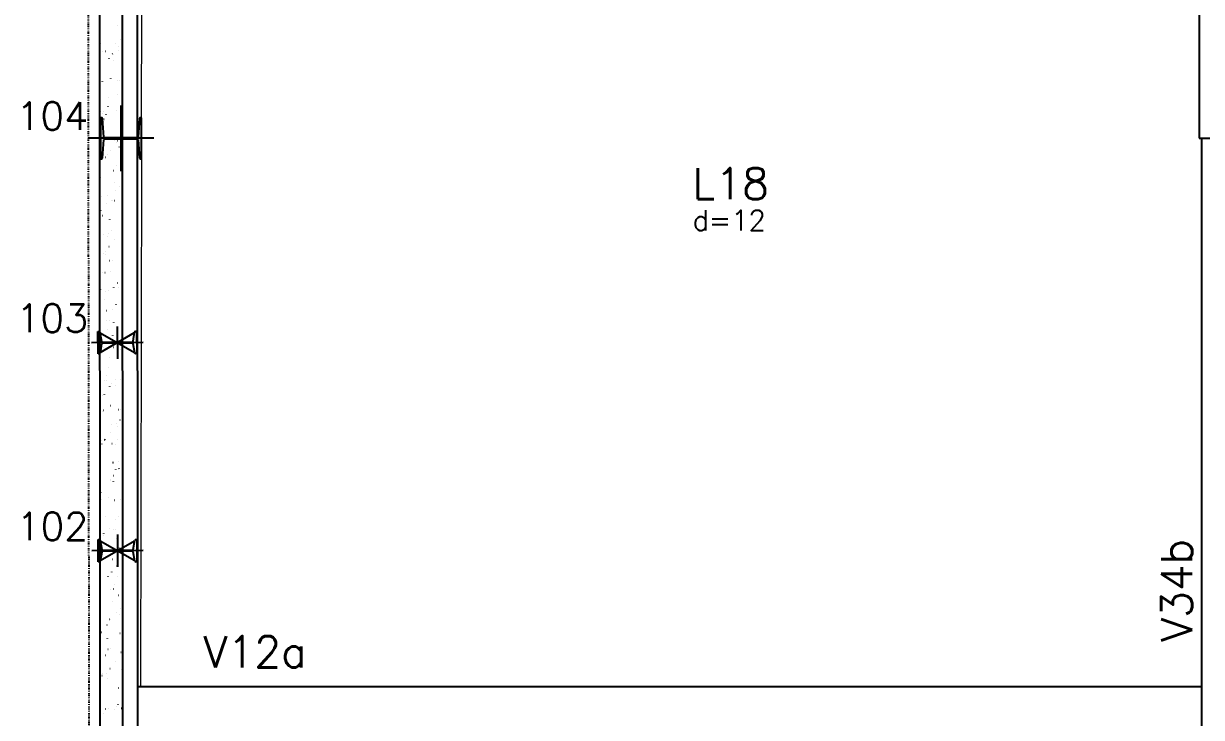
# Model space of a CAD drawing. Extents: x -40810 to 33675, y -2018 to 21213.
# Drawn here: x 19150 to 19942, y 2148 to 2615 of the extents above; entities that cross this region are included whole.
import ezdxf

# ---------------------------------------------------------------- set-up
doc = ezdxf.new("R2010")
doc.units = 0
doc.linetypes.add('ESTILO_TQS_0003', pattern=[1.5, 0.5, -0.4, 0.1, -0.5])
doc.layers.get('0').update_dxf_attribs({"color": 1, "lineweight": 9})
for name, color, linetype in [('1', 5, 'Continuous'), ('10', 7, 'Continuous'), ('13', 7, 'Continuous'), ('19', 5, 'Continuous'), ('24', 5, 'ESTILO_TQS_0003'), ('3', 2, 'Continuous'), ('49', 20, 'Continuous'), ('51', 6, 'Continuous'), ('52', 21, 'Continuous'), ('8', 5, 'Continuous')]:
    doc.layers.add(name, color=color, linetype=linetype)
doc.styles.get("Standard").update_dxf_attribs({"font": 'romans.shx', "width": 0.8})

# ---------------------------------------------------------------- blocks, each defined once
blk = doc.blocks.new('_H9EFD498501-010')
for p, q in [((189.286906, 3156.401925), (189.286906, 3156.401925)), ((189.286906, 3156.401925), (189.286906, 3156.401925)), ((189.286906, 3156.401925), (189.286906, 3156.401925)), ((189.287157, 3156.24727), (189.287157, 3156.24727)), ((189.287157, 3156.24727), (189.287157, 3156.24727)), ((189.914252, 3153.290554), (189.924041, 3153.364912)), ((202.13106, 3156.047022), (202.140849, 3156.121381)), ((189.299536, 3148.621326), (189.299536, 3148.621326)), ((189.307823, 3143.516004), (189.307823, 3143.516004)), ((190.71208, 3143.827321), (190.785302, 3143.843554)), ((200.466851, 3143.4061), (200.47664, 3143.480459)), ((203.892076, 3146.749255), (203.952667, 3146.762688)), ((189.316335, 3138.272483), (189.316335, 3138.272483)), ((189.316335, 3138.272483), (189.316335, 3138.272483)), ((189.316335, 3138.272483), (189.316335, 3138.272483)), ((192.114615, 3138.394658), (192.189543, 3138.39793)), ((193.98783, 3138.476445), (194.062759, 3138.479716)), ((198.692711, 3136.879137), (198.738368, 3136.938638)), ((202.436594, 3141.75826), (202.482251, 3141.817761)), ((202.829407, 3138.862476), (202.904336, 3138.865748)), ((189.32874, 3130.630084), (189.32874, 3130.630084)), ((189.32874, 3130.630084), (189.32874, 3130.630084)), ((189.32874, 3130.630084), (189.32874, 3130.630084)), ((196.295713, 3133.755308), (196.34137, 3133.81481)), ((198.978852, 3132.103629), (198.988641, 3132.177987)), ((189.338385, 3124.688342), (189.338385, 3124.688342)), ((190.040689, 3125.603602), (190.086346, 3125.663104)), ((197.388064, 3120.020395), (197.397853, 3120.094753)), ((189.348966, 3118.169773), (189.348966, 3118.169773)), ((189.348966, 3118.169773), (189.348966, 3118.169773)), ((189.349657, 3117.744163), (189.349657, 3117.744163)), ((191.541591, 3118.265505), (191.616519, 3118.268776)), ((191.789964, 3118.285166), (191.863187, 3118.301399)), ((201.656954, 3118.707151), (201.731883, 3118.710423)), ((203.530169, 3118.788938), (203.605098, 3118.792209)), ((189.370574, 3104.858243), (189.370574, 3104.858243)), ((189.370574, 3104.858243), (189.370574, 3104.858243)), ((189.370574, 3104.858243), (189.370574, 3104.858243)), ((195.723855, 3107.379473), (195.733645, 3107.453831)), ((201.876744, 3109.40296), (201.922401, 3109.462462)), ((189.381598, 3098.067063), (189.381598, 3098.067063)), ((189.381598, 3098.067063), (189.381598, 3098.067063)), ((189.381598, 3098.067063), (189.381598, 3098.067063)), ((190.369138, 3098.11018), (190.444066, 3098.113451)), ((191.877838, 3096.372131), (191.923495, 3096.431633)), ((192.242353, 3098.191966), (192.317282, 3098.195238)), ((194.235856, 3096.077001), (194.245646, 3096.15136)), ((195.621721, 3101.251255), (195.667378, 3101.310756)), ((201.08393, 3098.577998), (201.158859, 3098.581269)), ((189.389613, 3093.129413), (189.389613, 3093.129413)), ((189.389613, 3093.129413), (189.389613, 3093.129413)), ((189.391491, 3091.972322), (189.391491, 3091.972322)), ((189.48084, 3093.248303), (189.526497, 3093.307804)), ((192.867848, 3092.743012), (192.941071, 3092.759245)), ((192.645068, 3083.993767), (192.654858, 3084.068125)), ((189.412408, 3079.086402), (189.412408, 3079.086402)), ((189.412408, 3079.086402), (189.412408, 3079.086402)), ((189.414229, 3077.964353), (189.414229, 3077.964353)), ((189.414229, 3077.964353), (189.414229, 3077.964353)), ((189.562625, 3079.119704), (189.635847, 3079.135937)), ((189.796114, 3077.981026), (189.871042, 3077.984298)), ((197.458869, 3072.019784), (197.504526, 3072.079285)), ((199.911477, 3078.422673), (199.986406, 3078.425944)), ((201.202752, 3076.898907), (201.248409, 3076.958408)), ((201.784692, 3078.504459), (201.859621, 3078.507731)), ((203.197667, 3074.109314), (203.207457, 3074.183672)), ((189.433324, 3066.200481), (189.433324, 3066.200481)), ((189.433324, 3066.200481), (189.433324, 3066.200481)), ((189.433324, 3066.200481), (189.433324, 3066.200481)), ((190.284623, 3066.389209), (190.357845, 3066.405442)), ((190.98086, 3071.352845), (190.990649, 3071.427203)), ((193.945733, 3067.200858), (194.018955, 3067.217091)), ((195.061871, 3068.895955), (195.107528, 3068.955456)), ((189.44084, 3061.570485), (189.44084, 3061.570485)), ((189.44084, 3061.570485), (189.44084, 3061.570485)), ((189.443911, 3059.678562), (189.443911, 3059.678562)), ((189.443911, 3059.678562), (189.443911, 3059.678562)), ((189.443911, 3059.678562), (189.443911, 3059.678562)), ((189.44686, 3057.861643), (189.44686, 3057.861643)), ((189.492861, 3060.050374), (189.50265, 3060.124732)), ((190.496876, 3057.907488), (190.571805, 3057.910759)), ((199.338453, 3058.293519), (199.413382, 3058.296791)), ((201.533458, 3061.468392), (201.543248, 3061.54275)), ((189.454241, 3053.314561), (189.454241, 3053.314561)), ((189.454241, 3053.314561), (189.454241, 3053.314561)), ((190.640509, 3053.57755), (190.713731, 3053.593783)), ((200.04546, 3050.16592), (200.055249, 3050.240279)), ((189.475158, 3040.42864), (189.475158, 3040.42864)), ((189.475158, 3040.42864), (189.475158, 3040.42864)), ((189.475158, 3040.42864), (189.475158, 3040.42864)), ((191.362507, 3040.847055), (191.435729, 3040.863288)), ((195.023617, 3041.658704), (195.096839, 3041.674937)), ((200.642902, 3044.543607), (200.688559, 3044.603108)), ((203.0399, 3047.667436), (203.085558, 3047.726937)), ((189.479492, 3037.758933), (189.479492, 3037.758933)), ((189.479492, 3037.758933), (189.479492, 3037.758933)), ((189.479492, 3037.758933), (189.479492, 3037.758933)), ((194.387879, 3036.391901), (194.433536, 3036.451403)), ((198.166, 3038.138194), (198.240929, 3038.141466)), ((198.454672, 3038.082686), (198.464461, 3038.157044)), ((200.039215, 3038.219981), (200.114144, 3038.223252)), ((189.492068, 3030.011556), (189.492068, 3030.011556)), ((189.492068, 3030.011556), (189.492068, 3030.011556)), ((189.492068, 3030.011556), (189.492068, 3030.011556)), ((189.496075, 3027.54272), (189.496075, 3027.54272)), ((189.496075, 3027.54272), (189.496075, 3027.54272)), ((190.643996, 3031.512778), (190.689653, 3031.57228)), ((191.718393, 3028.035396), (191.791616, 3028.051629)), ((196.790463, 3025.441764), (196.800252, 3025.516122)), ((189.512123, 3017.656223), (189.512123, 3017.656223)), ((189.512123, 3017.656223), (189.512123, 3017.656223)), ((197.592976, 3018.009041), (197.667904, 3018.012312)), ((189.516992, 3014.656799), (189.516992, 3014.656799)), ((189.516992, 3014.656799), (189.516992, 3014.656799)), ((189.516992, 3014.656799), (189.516992, 3014.656799)), ((192.440391, 3015.304901), (192.513613, 3015.321134)), ((195.302464, 3014.139292), (195.312254, 3014.213651)), ((196.101501, 3016.116549), (196.174723, 3016.132782)), ((199.96891, 3012.039553), (200.014567, 3012.099055)), ((189.537909, 3001.770878), (189.537909, 3001.770878)), ((189.537909, 3001.770878), (189.537909, 3001.770878)), ((192.796277, 3002.493241), (192.8695, 3002.509474)), ((193.711676, 3002.056058), (193.721466, 3002.130417)), ((193.828029, 3004.036601), (193.873686, 3004.096103)), ((196.225027, 3007.16043), (196.270684, 3007.219932)), ((189.543295, 2998.452627), (189.543295, 2998.452627)), ((189.543295, 2998.452627), (189.543295, 2998.452627)), ((189.544755, 2997.553513), (189.544755, 2997.553513)), ((189.544755, 2997.553513), (189.544755, 2997.553513)), ((189.544755, 2997.553513), (189.544755, 2997.553513)), ((196.420523, 2997.853716), (196.495452, 2997.856987)), ((198.293738, 2997.935502), (198.368667, 2997.938773)), ((189.558826, 2988.884958), (189.558826, 2988.884958)), ((189.558826, 2988.884958), (189.558826, 2988.884958)), ((189.558826, 2988.884958), (189.558826, 2988.884958)), ((192.047467, 2989.415136), (192.057257, 2989.489495)), ((193.518275, 2989.762747), (193.591497, 2989.77898)), ((197.179385, 2990.574395), (197.252607, 2990.590628)), ((189.577386, 2977.450803), (189.577386, 2977.450803)), ((189.577386, 2977.450803), (189.577386, 2977.450803)), ((190.559469, 2978.112665), (190.569258, 2978.187023)), ((193.874162, 2976.951087), (193.947384, 2976.96732)), ((195.847499, 2977.724562), (195.922427, 2977.727834)), ((199.40906, 2979.684253), (199.454717, 2979.743755)), ((201.806058, 2982.808082), (201.851716, 2982.867584)), ((202.600066, 2979.530683), (202.609856, 2979.605041)), ((189.579742, 2975.999037), (189.579742, 2975.999037)), ((189.579742, 2975.999037), (189.579742, 2975.999037)), ((189.588286, 2970.735799), (189.588286, 2970.735799)), ((189.588286, 2970.735799), (189.588286, 2970.735799)), ((189.588286, 2970.735799), (189.588286, 2970.735799)), ((193.154037, 2971.532548), (193.199694, 2971.592049)), ((189.594523, 2966.893699), (189.594523, 2966.893699)), ((189.600659, 2963.113117), (189.600659, 2963.113117)), ((189.600659, 2963.113117), (189.600659, 2963.113117)), ((189.600659, 2963.113117), (189.600659, 2963.113117)), ((194.596159, 2964.220593), (194.669381, 2964.236825)), ((198.257269, 2965.032241), (198.330491, 2965.048474)), ((201.112068, 2968.228211), (201.121857, 2968.30257)), ((189.610017, 2957.348093), (189.610017, 2957.348093)), ((189.610017, 2957.348093), (189.610017, 2957.348093)), ((189.610017, 2957.348093), (189.610017, 2957.348093)), ((194.675046, 2957.569237), (194.749974, 2957.572509)), ((196.548261, 2957.651023), (196.62319, 2957.654295)), ((199.52128, 2956.144977), (199.531069, 2956.219336)), ((189.621576, 2950.227196), (189.621576, 2950.227196)), ((189.621576, 2950.227196), (189.621576, 2950.227196)), ((194.952046, 2951.408933), (195.025268, 2951.425166)), ((198.735068, 2947.1802), (198.780725, 2947.239701)), ((189.642493, 2937.341276), (189.642493, 2937.341276)), ((189.642493, 2937.341276), (189.642493, 2937.341276)), ((189.642493, 2937.341276), (189.642493, 2937.341276)), ((189.642649, 2937.245383), (189.642649, 2937.245383)), ((189.642649, 2937.245383), (189.642649, 2937.245383)), ((192.594187, 2939.177248), (192.639844, 2939.23675)), ((194.102022, 2937.440084), (194.17695, 2937.443355)), ((194.991185, 2942.301077), (195.036842, 2942.360578)), ((195.674043, 2938.678438), (195.747266, 2938.694671)), ((197.857071, 2943.504055), (197.86686, 2943.578414)), ((199.335153, 2939.490087), (199.408376, 2939.50632)), ((204.217385, 2937.88173), (204.236198, 2937.882551)), ((189.64575, 2935.33477), (189.64575, 2935.33477)), ((189.64575, 2935.33477), (189.64575, 2935.33477)), ((196.369072, 2932.201584), (196.378862, 2932.275942)), ((189.66341, 2924.455355), (189.66341, 2924.455355)), ((189.66341, 2924.455355), (189.66341, 2924.455355)), ((196.02993, 2925.866779), (196.103152, 2925.883012)), ((189.67528, 2917.142673), (189.67528, 2917.142673)), ((189.67528, 2917.142673), (189.67528, 2917.142673)), ((189.67528, 2917.142673), (189.67528, 2917.142673)), ((192.929569, 2917.284759), (193.004497, 2917.28803)), ((194.778284, 2920.11835), (194.788074, 2920.192708)), ((194.802784, 2917.366545), (194.877713, 2917.369816)), ((198.175218, 2914.8249), (198.220876, 2914.884402)), ((200.413038, 2913.947933), (200.48626, 2913.964166)), ((200.572217, 2917.948729), (200.617874, 2918.00823)), ((203.644361, 2917.752577), (203.71929, 2917.755848)), ((189.684327, 2911.569435), (189.684327, 2911.569435)), ((189.684327, 2911.569435), (189.684327, 2911.569435)), ((189.684327, 2911.569435), (189.684327, 2911.569435)), ((191.920195, 2906.673195), (191.965852, 2906.732696)), ((193.114075, 2907.477428), (193.123865, 2907.551786)), ((196.751928, 2913.136284), (196.82515, 2913.152517)), ((189.696978, 2903.775842), (189.696978, 2903.775842)), ((189.705244, 2898.683514), (189.705244, 2898.683514)), ((189.705244, 2898.683514), (189.705244, 2898.683514)), ((197.107814, 2900.324625), (197.181036, 2900.340858)), ((203.666674, 2897.592974), (203.676464, 2897.667332)), ((189.707912, 2897.039963), (189.707912, 2897.039963)), ((189.707912, 2897.039963), (189.707912, 2897.039963)), ((191.626077, 2896.174956), (191.635866, 2896.249314)), ((192.356545, 2897.155605), (192.431473, 2897.158877)), ((202.471908, 2897.597251), (202.546837, 2897.600523)), ((203.75625, 2890.472552), (203.801907, 2890.532054)), ((189.726161, 2885.797594), (189.726161, 2885.797594)), ((189.726161, 2885.797594), (189.726161, 2885.797594)), ((189.726161, 2885.797594), (189.726161, 2885.797594)), ((189.732661, 2881.793035), (189.732661, 2881.793035)), ((189.732661, 2881.793035), (189.732661, 2881.793035)), ((190.035289, 2884.091722), (190.045078, 2884.16608)), ((197.501226, 2882.320847), (197.546883, 2882.380348)), ((197.829812, 2887.59413), (197.903034, 2887.610363)), ((201.490922, 2888.405778), (201.564144, 2888.422011)), ((202.178676, 2886.290503), (202.188465, 2886.364861)), ((189.740543, 2876.937253), (189.740543, 2876.937253)), ((189.740543, 2876.937253), (189.740543, 2876.937253)), ((189.740543, 2876.937253), (189.740543, 2876.937253)), ((191.184092, 2877.00028), (191.25902, 2877.003552)), ((191.360345, 2874.317895), (191.406002, 2874.377396)), ((193.057307, 2877.082066), (193.132236, 2877.085338)), ((193.757343, 2877.441723), (193.803, 2877.501225)), ((198.185698, 2874.78247), (198.25892, 2874.798703)), ((200.587888, 2874.207268), (200.597677, 2874.281627)), ((201.898884, 2877.468098), (201.973813, 2877.471369)), ((189.747077, 2872.911673), (189.747077, 2872.911673)), ((189.747077, 2872.911673), (189.747077, 2872.911673)), ((189.748205, 2872.216913), (189.748205, 2872.216913)), ((189.748205, 2872.216913), (189.748205, 2872.216913)), ((189.767994, 2860.025753), (189.767994, 2860.025753)), ((189.767994, 2860.025753), (189.767994, 2860.025753)), ((189.767994, 2860.025753), (189.767994, 2860.025753)), ((198.907696, 2862.051976), (198.980918, 2862.068209)), ((198.923679, 2861.566346), (198.933468, 2861.640705)), ((202.568806, 2862.863624), (202.642028, 2862.879857)), ((203.082257, 2857.968499), (203.127914, 2858.028)), ((189.773174, 2856.834543), (189.773174, 2856.834543)), ((189.773174, 2856.834543), (189.773174, 2856.834543)), ((190.611068, 2856.871127), (190.685996, 2856.874398)), ((197.43568, 2850.263875), (197.44547, 2850.338233)), ((199.338375, 2853.089376), (199.384032, 2853.148877)), ((200.726431, 2857.312773), (200.80136, 2857.316044)), ((202.599646, 2857.394559), (202.674575, 2857.397831)), ((189.788911, 2847.139832), (189.788911, 2847.139832)), ((189.788911, 2847.139832), (189.788911, 2847.139832)), ((196.941376, 2849.965547), (196.987034, 2850.025048)), ((199.263582, 2849.240316), (199.336805, 2849.256549)), ((189.799433, 2840.657984), (189.799433, 2840.657984)), ((189.805806, 2836.731833), (189.805806, 2836.731833)), ((190.686353, 2841.813841), (190.73201, 2841.873343)), ((191.31183, 2836.797588), (191.386759, 2836.800859)), ((195.844892, 2838.180641), (195.854682, 2838.254999)), ((199.98558, 2836.509821), (200.058802, 2836.526054)), ((200.153407, 2837.183619), (200.228336, 2837.186891)), ((203.64669, 2837.32147), (203.719912, 2837.337703)), ((189.809828, 2834.253912), (189.809828, 2834.253912)), ((189.809828, 2834.253912), (189.809828, 2834.253912)), ((189.809828, 2834.253912), (189.809828, 2834.253912)), ((189.830745, 2821.367991), (189.830745, 2821.367991)), ((189.830745, 2821.367991), (189.830745, 2821.367991)), ((194.180683, 2825.539719), (194.190473, 2825.614077)), ((200.341467, 2823.698162), (200.414689, 2823.714395)), ((202.522408, 2825.613199), (202.568065, 2825.6727)), ((189.838437, 2816.629123), (189.838437, 2816.629123)), ((189.838437, 2816.629123), (189.838437, 2816.629123)), ((189.838437, 2816.629123), (189.838437, 2816.629123)), ((192.523501, 2812.58237), (192.569158, 2812.641872)), ((192.692685, 2814.237247), (192.702474, 2814.311606)), ((196.267384, 2817.461493), (196.313041, 2817.520995)), ((198.980954, 2817.028294), (199.055883, 2817.031566)), ((200.854169, 2817.110081), (200.929098, 2817.113352)), ((201.063464, 2810.967667), (201.136686, 2810.9839)), ((189.85066, 2809.099056), (189.85066, 2809.099056)), ((189.85066, 2809.099056), (189.85066, 2809.099056)), ((189.851662, 2808.48207), (189.851662, 2808.48207)), ((189.851662, 2808.48207), (189.851662, 2808.48207)), ((189.851662, 2808.48207), (189.851662, 2808.48207)), ((190.126503, 2809.458541), (190.17216, 2809.518043)), ((203.245283, 2804.352794), (203.255073, 2804.427152)), ((189.871068, 2796.526414), (189.871068, 2796.526414)), ((189.871068, 2796.526414), (189.871068, 2796.526414)), ((189.872579, 2795.59615), (189.872579, 2795.59615)), ((189.872579, 2795.59615), (189.872579, 2795.59615)), ((191.101897, 2802.154013), (191.111686, 2802.228372)), ((198.40793, 2796.899141), (198.482859, 2796.902412)), ((201.419351, 2798.156008), (201.492573, 2798.172241)), ((189.877036, 2792.850271), (189.877036, 2792.850271)), ((189.877036, 2792.850271), (189.877036, 2792.850271)), ((198.104533, 2788.230022), (198.15019, 2788.289524)), ((201.654495, 2792.26956), (201.664285, 2792.343918)), ((201.848415, 2793.109145), (201.894073, 2793.168647)), ((189.893495, 2782.710229), (189.893495, 2782.710229)), ((189.893495, 2782.710229), (189.893495, 2782.710229)), ((189.893495, 2782.710229), (189.893495, 2782.710229)), ((195.707535, 2785.106193), (195.753192, 2785.165695)), ((199.990286, 2779.628638), (200.000076, 2779.702996)), ((202.141348, 2785.425513), (202.214571, 2785.441746)), ((189.901888, 2777.540127), (189.901888, 2777.540127)), ((189.901888, 2777.540127), (189.901888, 2777.540127)), ((189.9037, 2776.423704), (189.9037, 2776.423704)), ((189.9037, 2776.423704), (189.9037, 2776.423704)), ((189.9037, 2776.423704), (189.9037, 2776.423704)), ((197.235477, 2776.743816), (197.310406, 2776.747087)), ((199.108692, 2776.825602), (199.183621, 2776.828874)), ((202.497235, 2772.613853), (202.570457, 2772.630086)), ((189.914412, 2769.824309), (189.914412, 2769.824309)), ((189.914412, 2769.824309), (189.914412, 2769.824309)), ((198.502288, 2768.326166), (198.512077, 2768.400525)), ((203.685564, 2763.877674), (203.731221, 2763.937176)), ((189.935329, 2756.938388), (189.935329, 2756.938388)), ((189.935329, 2756.938388), (189.935329, 2756.938388)), ((189.935329, 2756.938388), (189.935329, 2756.938388)), ((189.936331, 2756.320994), (189.936331, 2756.320994)), ((189.936331, 2756.320994), (189.936331, 2756.320994)), ((196.662453, 2756.614662), (196.737381, 2756.617934)), ((196.9115, 2756.242932), (196.921289, 2756.31729)), ((201.288566, 2760.753845), (201.334223, 2760.813347)), ((203.219232, 2759.883359), (203.292455, 2759.899592)), ((191.289659, 2747.723017), (191.335317, 2747.782518)), ((195.033542, 2752.60214), (195.079199, 2752.661641)), ((189.953115, 2745.981198), (189.953115, 2745.981198)), ((189.953115, 2745.981198), (189.953115, 2745.981198)), ((189.953115, 2745.981198), (189.953115, 2745.981198)), ((189.956246, 2744.052468), (189.956246, 2744.052468)), ((190.395123, 2744.149764), (190.468345, 2744.165997)), ((195.247291, 2743.60201), (195.25708, 2743.676368)), ((203.575119, 2747.071699), (203.648341, 2747.087932)), ((189.968963, 2736.218284), (189.968963, 2736.218284)), ((189.968963, 2736.218284), (189.968963, 2736.218284)), ((189.968963, 2736.218284), (189.968963, 2736.218284)), ((193.759292, 2732.299539), (193.769082, 2732.373897)), ((195.49, 2736.459337), (195.564929, 2736.462609)), ((197.363215, 2736.541124), (197.438144, 2736.544395)), ((204.297117, 2734.341205), (204.370339, 2734.357438)), ((189.977163, 2731.166547), (189.977163, 2731.166547)), ((189.977163, 2731.166547), (189.977163, 2731.166547)), ((189.977163, 2731.166547), (189.977163, 2731.166547)), ((200.614574, 2728.249792), (200.660231, 2728.309293)), ((189.99808, 2718.280627), (189.99808, 2718.280627)), ((190.001594, 2716.115574), (190.001594, 2716.115574)), ((190.001594, 2716.115574), (190.001594, 2716.115574)), ((191.473007, 2718.60761), (191.546229, 2718.623843)), ((192.168504, 2720.216304), (192.178294, 2720.290663)), ((194.473693, 2720.24684), (194.51935, 2720.306342)), ((194.916976, 2716.330184), (194.991904, 2716.333455)), ((196.870691, 2723.370669), (196.916348, 2723.43017)), ((204.311891, 2722.415085), (204.321681, 2722.489444)), ((190.004343, 2714.42227), (190.004343, 2714.42227)), ((190.004343, 2714.42227), (190.004343, 2714.42227)), ((190.504295, 2707.575382), (190.514085, 2707.649741)), ((202.721103, 2710.331851), (202.730893, 2710.406209)), ((190.018997, 2705.394706), (190.018997, 2705.394706)), ((190.018997, 2705.394706), (190.018997, 2705.394706)), ((190.018997, 2705.394706), (190.018997, 2705.394706)), ((190.021411, 2703.907508), (190.021411, 2703.907508)), ((190.034225, 2696.012864), (190.034225, 2696.012864)), ((190.034225, 2696.012864), (190.034225, 2696.012864)), ((190.034225, 2696.012864), (190.034225, 2696.012864)), ((190.039913, 2692.508786), (190.039913, 2692.508786)), ((192.550891, 2693.065456), (192.624113, 2693.081689)), ((193.744523, 2696.174859), (193.819451, 2696.17813)), ((195.617738, 2696.256645), (195.692667, 2696.259917)), ((200.054724, 2695.894492), (200.100381, 2695.953994)), ((201.056894, 2697.690929), (201.066684, 2697.765287)), ((202.451722, 2699.018321), (202.497379, 2699.077822)), ((204.459315, 2696.642677), (204.534244, 2696.645948))]:
    blk.add_line(p, q)

msp = doc.modelspace()

# ---------------------------------------------------------------- linework, layer by layer
at = {"linetype": 'Continuous', "ltscale": 30}
for points in [[(19941.82, 2537.912), (19940.32, 2537.912), (19940.32, 2718.912), (19416.82, 2718.912), (19226.357, 2718.912), (19228.1, 2651.112, -0.414358), (19228.673, 2651.685), (19229.365, 2651.685), (19229.365, 2624.139), (19229.239, 2551.685), (19229.365, 2551.685), (19229.365, 2524.139), (19228.698, 2168.912), (19326.82, 2168.912), (19941.82, 2168.912)], [(19941.82, 2537.912), (19940.32, 2537.912), (19940.32, 2718.912), (19416.82, 2718.912), (19226.357, 2718.912), (19228.101, 2651.083, -0.4292045), (19228.673, 2651.685), (19229.365, 2651.685), (19229.365, 2624.139), (19229.239, 2551.685), (19229.365, 2551.685), (19229.365, 2524.139), (19228.698, 2168.912), (19326.82, 2168.912), (19941.82, 2168.912)]]:
    msp.add_lwpolyline(points, format="xyb", close=True, dxfattribs=at)
at = {"layer": '1'}
for points in [[(19941.82, 2537.912), (19941.82, 2168.912)], [(19326.82, 2168.912), (19226.629, 2168.912)], [(19941.82, 2168.912), (19326.82, 2168.912)], [(19941.82, 2168.912), (19941.82, 2138.912)]]:
    msp.add_lwpolyline(points, dxfattribs=at)
at = {"layer": '24'}
msp.add_line((19196.762, -121.768), (19192.68, 3538.914), dxfattribs=at)
at = {"layer": '3'}
msp.add_lwpolyline([(19940.32, 2537.912), (19962.32, 2537.912), (19962.32, 2737.912), (19940.32, 2737.912), (19940.32, 2537.912)], dxfattribs=at)
at = {"layer": '49'}
for p, q in [((19202.757, -119.693), (19201.237, 2962.833)), ((19216.237, 2962.84), (19217.059, 1295.932)), ((19226.237, 2962.845), (19227.059, 1295.932))]:
    msp.add_line(p, q, dxfattribs=at)
at = {"layer": '51'}
for p, q in [((19215.61, 2559.987), (19215.61, 2515.837)), ((19202.546, 2551.685), (19201.855, 2551.685)), ((19201.855, 2551.685), (19201.855, 2524.139)), ((19204.081, 2538.697), (19203.105, 2551.242)), ((19228.115, 2551.242), (19227.139, 2538.697)), ((19229.365, 2551.685), (19228.673, 2551.685)), ((19229.365, 2524.139), (19229.365, 2551.685)), ((19237.685, 2537.912), (19193.535, 2537.912)), ((19237.685, 2537.912), (19193.535, 2537.912)), ((19203.105, 2524.581), (19204.081, 2537.09)), ((19204.638, 2537.533), (19226.581, 2537.533)), ((19226.581, 2538.254), (19204.639, 2538.254)), ((19227.139, 2537.09), (19228.115, 2524.581)), ((19201.855, 2524.139), (19202.546, 2524.139)), ((19228.673, 2524.139), (19229.365, 2524.139)), ((19200.137, 2407.932), (19200.891, 2407.936)), ((19200.205, 2392.933), (19200.137, 2407.932)), ((19201.502, 2407.456), (19202.594, 2401.32)), ((19201.568, 2407.082), (19224.773, 2393.9)), ((19201.628, 2393.795), (19224.713, 2407.186)), ((19213.122, 2411.4), (19213.22, 2389.582)), ((19223.739, 2401.415), (19224.776, 2407.56)), ((19225.383, 2408.046), (19226.137, 2408.049)), ((19226.137, 2408.049), (19226.204, 2393.049)), ((19230.519, 2400.569), (19195.822, 2400.413)), ((19202.602, 2399.567), (19201.565, 2393.422)), ((19203.204, 2400.84), (19223.133, 2400.929)), ((19223.136, 2400.142), (19203.208, 2400.053)), ((19224.839, 2393.526), (19223.747, 2399.662)), ((19200.959, 2392.936), (19200.205, 2392.933)), ((19226.204, 2393.049), (19225.45, 2393.046)), ((19200.225, 2267.932), (19200.979, 2267.936)), ((19200.293, 2252.933), (19200.225, 2267.932)), ((19201.59, 2267.456), (19202.682, 2261.32)), ((19201.657, 2267.082), (19224.861, 2253.9)), ((19201.716, 2253.795), (19224.802, 2267.186)), ((19213.21, 2271.4), (19213.308, 2249.582)), ((19223.828, 2261.415), (19224.865, 2267.56)), ((19225.471, 2268.046), (19226.225, 2268.049)), ((19226.225, 2268.049), (19226.293, 2253.05)), ((19230.608, 2260.569), (19195.91, 2260.413)), ((19202.69, 2259.567), (19201.653, 2253.422)), ((19203.292, 2260.84), (19223.221, 2260.929)), ((19223.225, 2260.142), (19203.297, 2260.053)), ((19224.928, 2253.526), (19223.836, 2259.662)), ((19201.047, 2252.936), (19200.293, 2252.933)), ((19226.293, 2253.05), (19225.539, 2253.046))]:
    msp.add_line(p, q, dxfattribs=at)
for centre, radius, start, end in [((19202.546, 2551.112), 0.573, 13.138774, 90), ((19228.673, 2551.112), 0.573, 90, 166.861226), ((19204.639, 2538.827), 0.573, 193.138774, 270), ((19204.639, 2536.96), 0.573, 89.895004, 166.861148), ((19226.581, 2538.827), 0.573, 270, 346.861226), ((19226.581, 2536.96), 0.573, 13.138774, 90), ((19202.546, 2524.712), 0.573, 270, 346.861226), ((19228.673, 2524.712), 0.573, 193.138774, 270), ((19200.894, 2407.311), 0.625, 13.396504, 90.257729), ((19225.386, 2407.421), 0.625, 90.257729, 167.118955), ((19203.202, 2401.465), 0.625, 193.396581, 270.362725), ((19203.211, 2399.428), 0.625, 90.257729, 167.118955), ((19223.13, 2401.554), 0.625, 270.257729, 347.118955), ((19223.139, 2399.517), 0.625, 13.396504, 90.257729), ((19200.956, 2393.561), 0.625, 270.257729, 347.118955), ((19225.447, 2393.671), 0.625, 193.396504, 270.257729), ((19200.982, 2267.311), 0.625, 13.396504, 90.257729), ((19225.474, 2267.421), 0.625, 90.257729, 167.118955), ((19203.29, 2261.465), 0.625, 193.396581, 270.362725), ((19203.3, 2259.428), 0.625, 90.257729, 167.118955), ((19223.218, 2261.554), 0.625, 270.257729, 347.118955), ((19223.228, 2259.517), 0.625, 13.396504, 90.257729), ((19201.044, 2253.561), 0.625, 270.257729, 347.118955), ((19225.536, 2253.671), 0.625, 193.396504, 270.257729)]:
    msp.add_arc(centre, radius, start, end, dxfattribs=at)

# ---------------------------------------------------------------- block references
at = {"layer": '19'}
msp.add_blockref('_H9EFD498501-010', (19011.32, -542.088), dxfattribs=at)

# ---------------------------------------------------------------- texts
at = {"layer": '10'}
msp.add_text('L18', height=21, dxfattribs=at).set_placement((19599.761, 2496.861))
at = {"layer": '13'}
msp.add_text('d=12', height=13.5, dxfattribs=at).set_placement((19599.761, 2475.966))
at = {"layer": '52'}
for s, p in [('104', (19145.302, 2543.52)), ('103', (19145.302, 2407.495)), ('102', (19145.39, 2267.495))]:
    msp.add_text(s, height=18.75, dxfattribs=at).set_placement(p)
at = {"layer": '8'}
msp.add_text('V34b', height=21, rotation=90, dxfattribs=at).set_placement((19935.656, 2199.089))
msp.add_text('V12a', height=21, dxfattribs=at).set_placement((19271.001, 2182.043))

doc.saveas('drawing.dxf')
